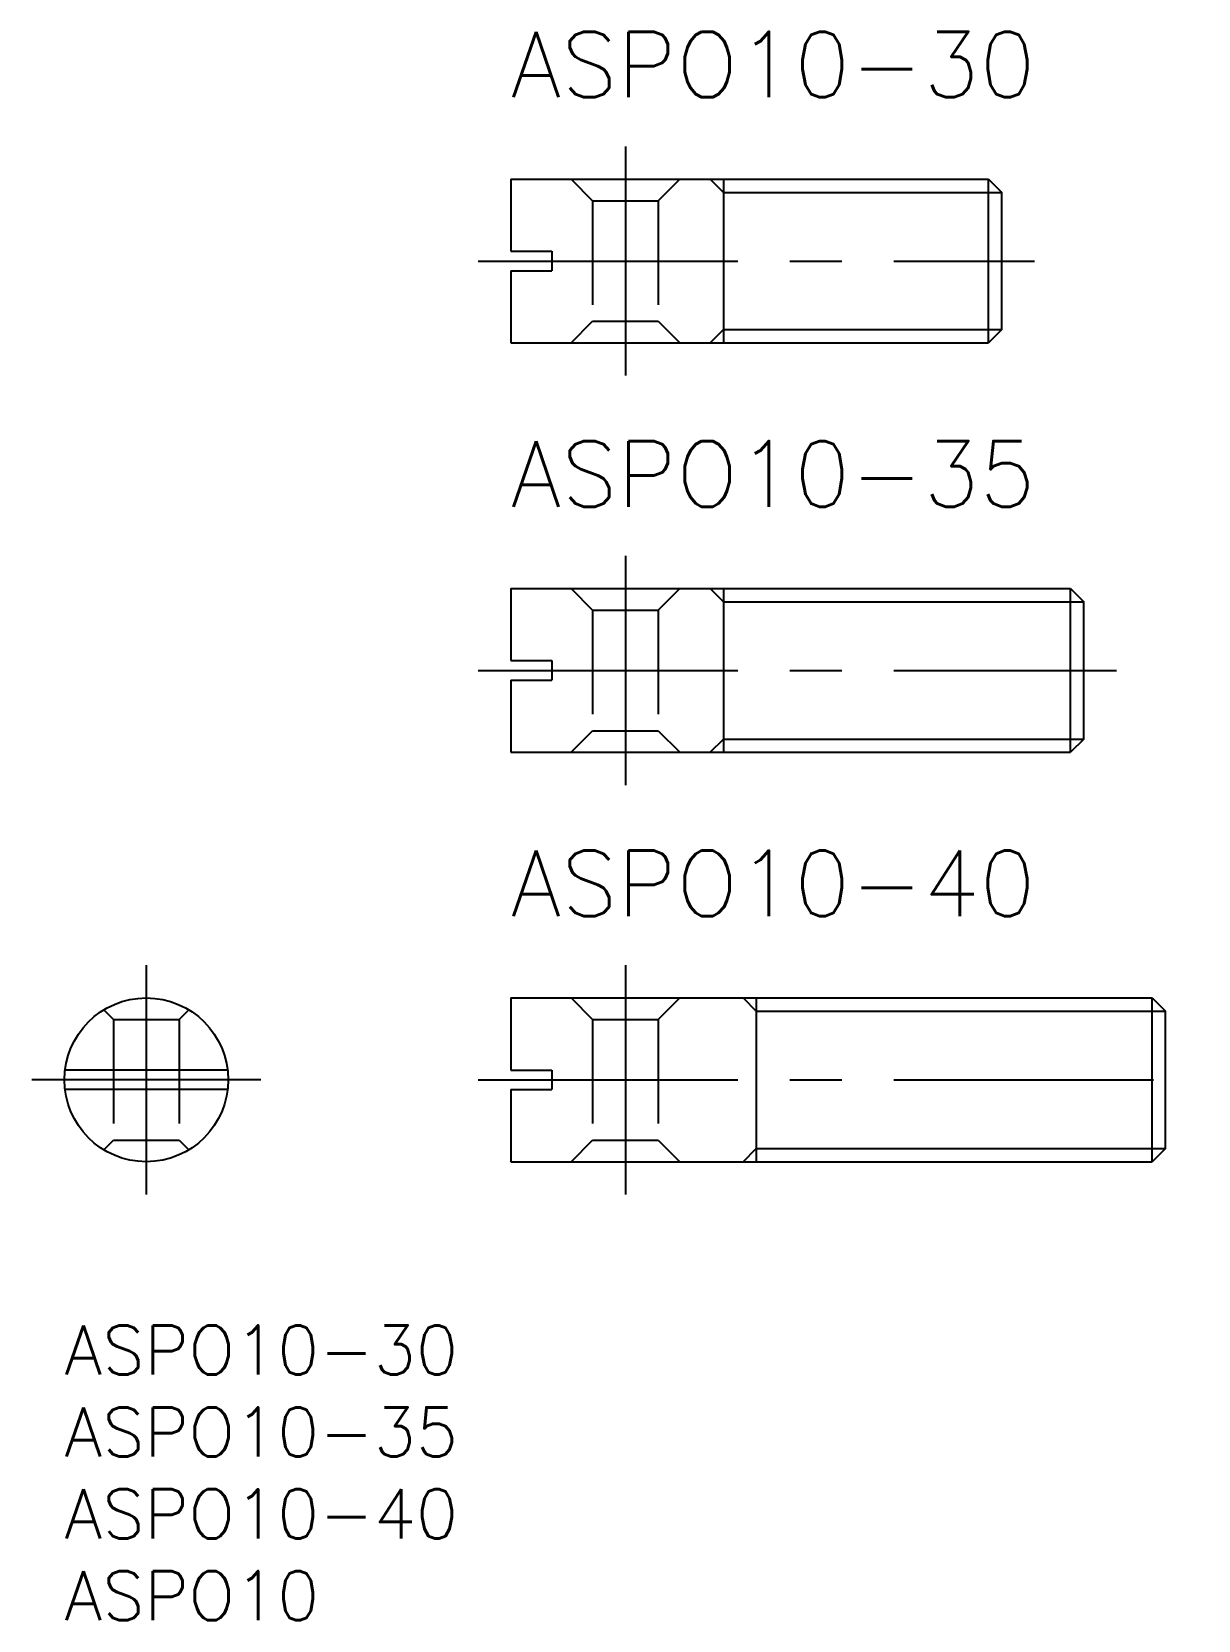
# Model space of a CAD drawing. Extents: x -2 to 69.3, y -18 to 79.
import ezdxf

# ---------------------------------------------------------------- set-up
doc = ezdxf.new("R2010")
doc.units = 0
doc.header["$LTSCALE"] = 0.5
doc.linetypes.add('CENTER', pattern=[50.8, 31.75, -6.35, 6.35, -6.35])
doc.linetypes.add('DASHED', pattern=[19.05, 12.7, -6.35])
for name, color, linetype in [('MSM_CENTER', 1, 'CENTER'), ('MSM_CONTINUOUS', 7, 'CONTINUOUS'), ('MSM_DASHED', 4, 'DASHED'), ('MSM_NARROW', 5, 'CONTINUOUS'), ('MSM_PART_NUMBER', 7, 'CONTINUOUS')]:
    doc.layers.add(name, color=color, linetype=linetype)
doc.styles.get("Standard").update_dxf_attribs({"font": 'txt.shx', "height": 1, "bigfont": 'bigfont.shx'})

# ---------------------------------------------------------------- blocks, each defined once
blk = doc.blocks.new('*U2')
at = {"layer": 'MSM_PART_NUMBER'}
blk.add_text('ASPO10-30', height=3, dxfattribs=at).set_placement((0, -3))
blk = doc.blocks.new('*U3')
at = {"layer": 'MSM_PART_NUMBER'}
blk.add_text('ASPO10-35', height=3, dxfattribs=at).set_placement((0, -8))
blk = doc.blocks.new('*U4')
at = {"layer": 'MSM_PART_NUMBER'}
blk.add_text('ASPO10-40', height=3, dxfattribs=at).set_placement((0, -13))
blk = doc.blocks.new('*U5')
at = {"layer": 'MSM_PART_NUMBER'}
blk.add_text('ASPO10', height=3, dxfattribs=at).set_placement((0, -18))

msp = doc.modelspace()

# ---------------------------------------------------------------- linework, layer by layer
at = {"layer": 'MSM_CENTER'}
for p, q in [((34.268, 72), (34.268, 58)), ((25.268, 65), (59.268, 65)), ((34.268, 47), (34.268, 33)), ((25.268, 40), (64.268, 40)), ((5, 22), (5, 8)), ((34.268, 22), (34.268, 8)), ((12, 15), (-2, 15)), ((25.268, 15), (69.268, 15))]:
    msp.add_line(p, q, dxfattribs=at)
at = {"layer": 'MSM_CONTINUOUS'}
for p, q in [((27.268, 70), (27.268, 65.6)), ((27.268, 70), (56.456, 70)), ((40.268, 70), (40.268, 60)), ((56.456, 60), (56.456, 70)), ((56.456, 70), (57.268, 69.188)), ((57.268, 60.812), (57.268, 69.188)), ((27.268, 65.6), (29.768, 65.6)), ((29.768, 65.6), (29.768, 64.4)), ((27.268, 64.4), (29.768, 64.4)), ((27.268, 64.4), (27.268, 60)), ((57.268, 60.812), (56.456, 60)), ((27.268, 60), (56.456, 60)), ((27.268, 45), (27.268, 40.6)), ((27.268, 45), (61.456, 45)), ((40.268, 45), (40.268, 35)), ((61.456, 35), (61.456, 45)), ((61.456, 45), (62.268, 44.188)), ((62.268, 35.812), (62.268, 44.188)), ((27.268, 40.6), (29.768, 40.6)), ((29.768, 40.6), (29.768, 39.4)), ((27.268, 39.4), (27.268, 35)), ((27.268, 39.4), (29.768, 39.4)), ((27.268, 35), (61.456, 35)), ((62.268, 35.812), (61.456, 35)), ((27.268, 20), (27.268, 15.6)), ((27.268, 20), (66.456, 20)), ((42.268, 20), (42.268, 10)), ((66.456, 10), (66.456, 20)), ((66.456, 20), (67.268, 19.188)), ((67.268, 10.812), (67.268, 19.188)), ((9.964, 15.6), (0.036, 15.6)), ((27.268, 15.6), (29.768, 15.6)), ((29.768, 15.6), (29.768, 14.4)), ((9.964, 14.4), (0.036, 14.4)), ((27.268, 14.4), (29.768, 14.4)), ((27.268, 14.4), (27.268, 10)), ((67.268, 10.812), (66.456, 10)), ((27.268, 10), (66.456, 10))]:
    msp.add_line(p, q, dxfattribs=at)
msp.add_circle((5, 15), 5, dxfattribs=at)
at = {"layer": 'MSM_DASHED'}
for p, q in [((30.947, 70), (32.268, 68.68)), ((36.268, 68.68), (37.588, 70)), ((32.268, 68.68), (36.268, 68.68)), ((32.268, 68.68), (32.268, 61.32)), ((36.268, 68.68), (36.268, 61.32)), ((30.947, 60), (32.268, 61.32)), ((32.268, 61.32), (36.268, 61.32)), ((36.268, 61.32), (37.588, 60)), ((30.947, 45), (32.268, 43.68)), ((36.268, 43.68), (37.588, 45)), ((32.268, 43.68), (32.268, 36.32)), ((32.268, 43.68), (36.268, 43.68)), ((36.268, 43.68), (36.268, 36.32)), ((30.947, 35), (32.268, 36.32)), ((32.268, 36.32), (36.268, 36.32)), ((36.268, 36.32), (37.588, 35)), ((30.947, 20), (32.268, 18.68)), ((36.268, 18.68), (37.588, 20)), ((2.405, 19.274), (3, 18.68)), ((3, 18.68), (3, 11.32)), ((3, 18.68), (7, 18.68)), ((7, 18.68), (7.595, 19.274)), ((7, 18.68), (7, 11.32)), ((32.268, 18.68), (32.268, 11.32)), ((32.268, 18.68), (36.268, 18.68)), ((36.268, 18.68), (36.268, 11.32)), ((2.405, 10.726), (3, 11.32)), ((3, 11.32), (7, 11.32)), ((7, 11.32), (7.595, 10.726)), ((30.947, 10), (32.268, 11.32)), ((32.268, 11.32), (36.268, 11.32)), ((36.268, 11.32), (37.588, 10))]:
    msp.add_line(p, q, dxfattribs=at)
at = {"layer": 'MSM_NARROW'}
for p, q in [((39.456, 70), (40.268, 69.188)), ((40.268, 69.188), (57.268, 69.188)), ((39.456, 60), (40.268, 60.812)), ((40.268, 60.812), (57.268, 60.812)), ((39.456, 45), (40.268, 44.188)), ((40.268, 44.188), (62.268, 44.188)), ((39.456, 35), (40.268, 35.812)), ((40.268, 35.812), (62.268, 35.812)), ((41.456, 20), (42.268, 19.188)), ((42.268, 19.188), (67.268, 19.188)), ((41.456, 10), (42.268, 10.812)), ((42.268, 10.812), (67.268, 10.812))]:
    msp.add_line(p, q, dxfattribs=at)

# ---------------------------------------------------------------- block references
at = {"layer": 'MSM_CONTINUOUS'}
for name in ['*U2', '*U3', '*U4', '*U5']:
    msp.add_blockref(name, (0, 0), dxfattribs=at)

# ---------------------------------------------------------------- texts
for s, p in [('ASPO10-30', (27.268, 75)), ('ASPO10-35', (27.268, 50)), ('ASPO10-40', (27.268, 25))]:
    msp.add_text(s, height=4, dxfattribs=at).set_placement(p)

doc.saveas('drawing.dxf')
